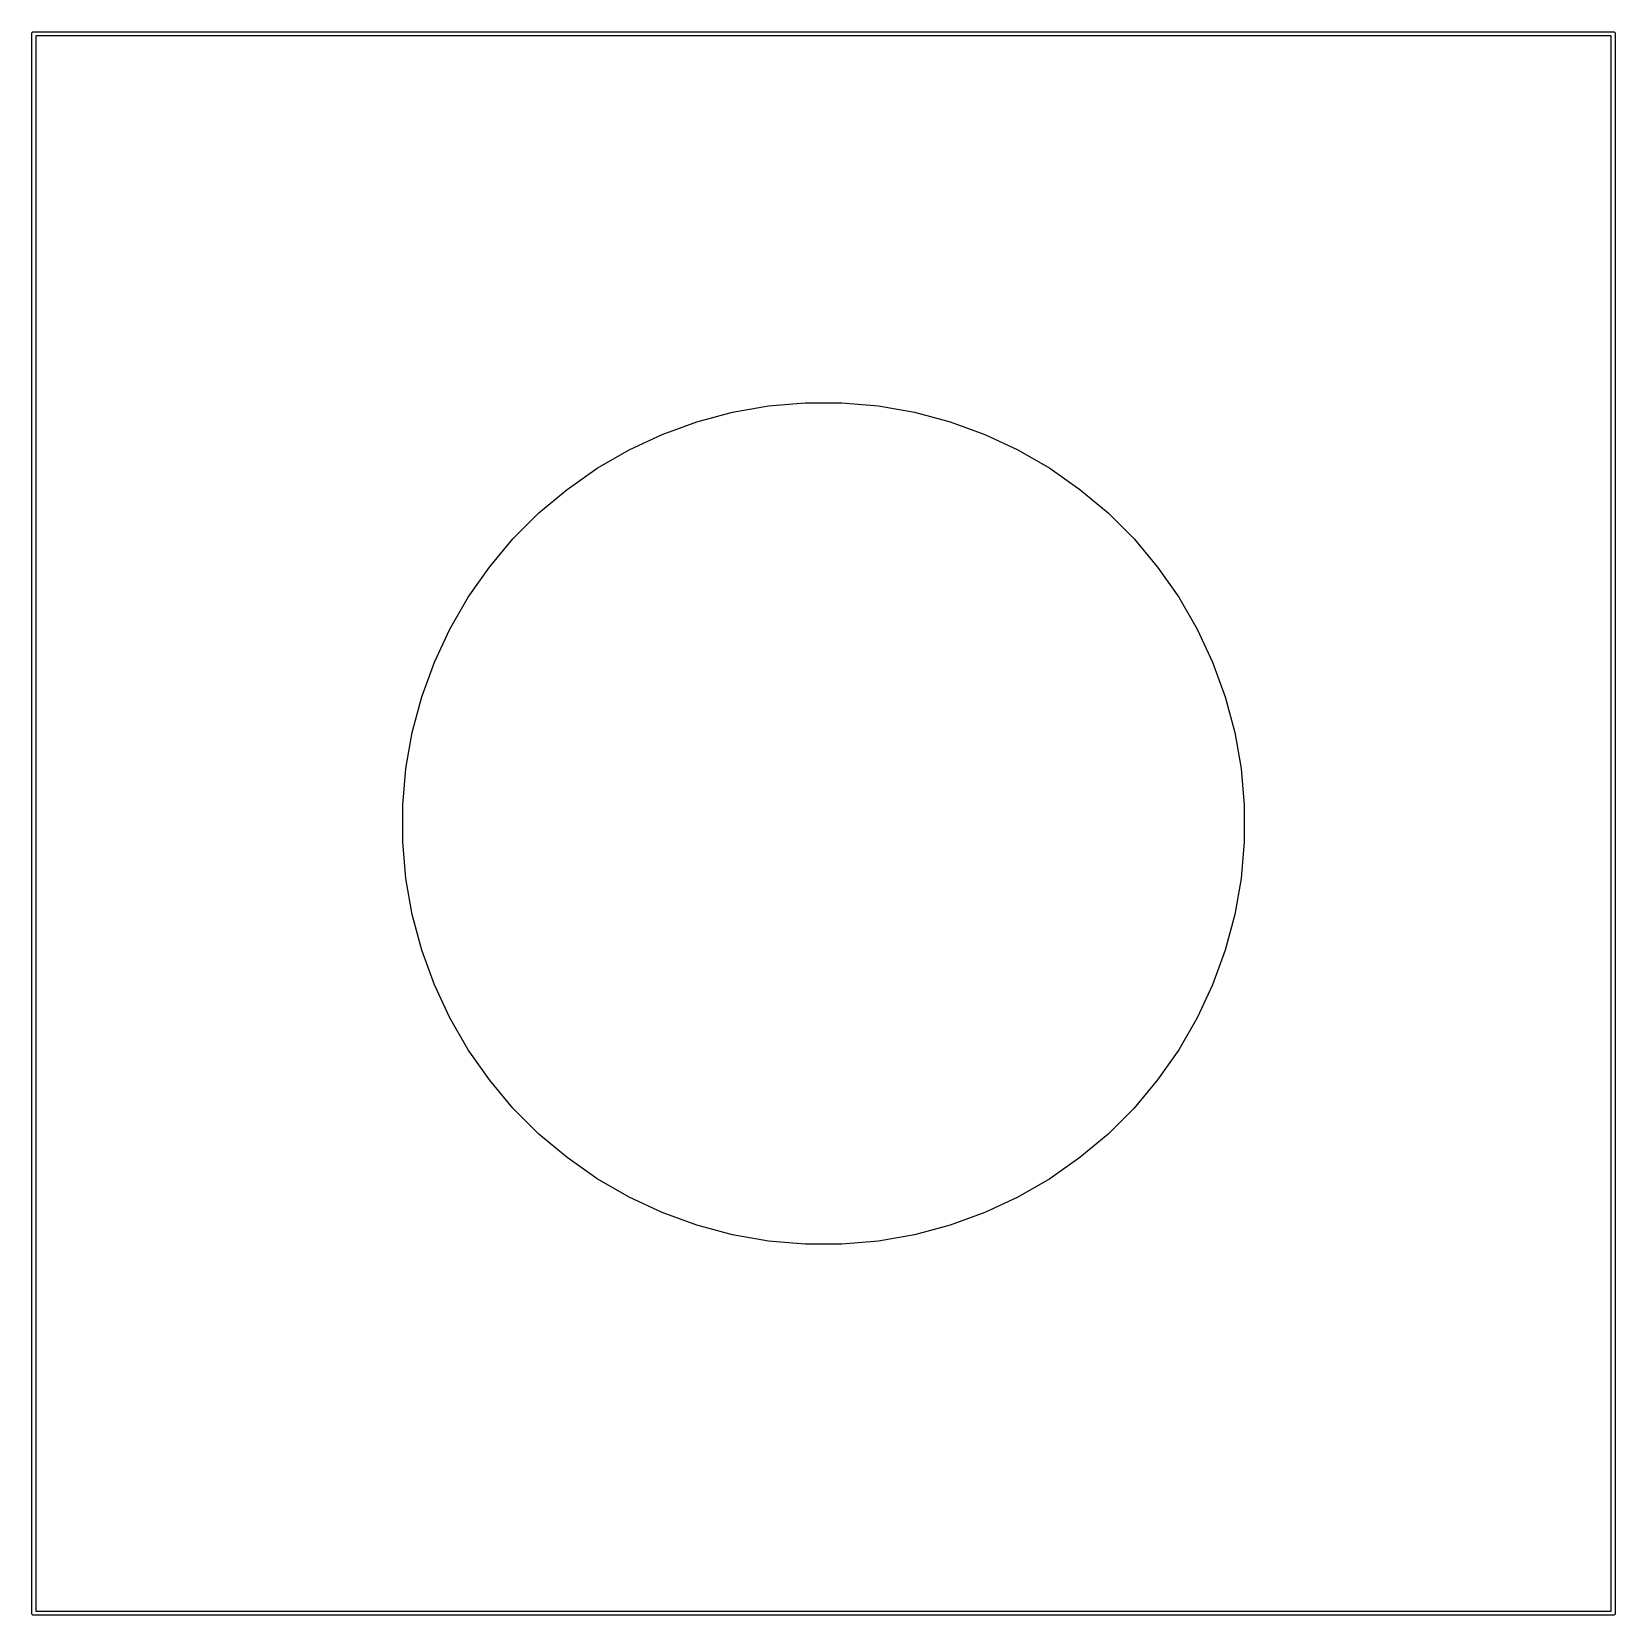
# Model space of a CAD drawing. Header units: millimetres. Extents: x 90.6 to 109.4, y -109.4 to -90.6.
import ezdxf

# ---------------------------------------------------------------- set-up
doc = ezdxf.new("R2010")
doc.units = ezdxf.units.MM
doc.layers.add('B.Mask', color=4, linetype='CONTINUOUS', true_color=0x02ffee)
doc.layers.add('Edge.Cuts', color=254, linetype='CONTINUOUS', true_color=0xd0d2cd)

msp = doc.modelspace()

# ---------------------------------------------------------------- linework, layer by layer
at = {"layer": 'B.Mask', "linetype": 'CONTINUOUS'}
for p, q in [((98.496471, -95.231415), (98.917802, -95.11852)), ((98.917802, -95.11852), (99.347369, -95.042776)), ((99.347369, -95.042776), (99.781903, -95.004759)), ((99.781903, -95.004759), (100.218097, -95.004759)), ((100.218097, -95.004759), (100.652631, -95.042776)), ((100.652631, -95.042776), (101.082198, -95.11852)), ((101.082198, -95.11852), (101.503529, -95.231415)), ((98.086583, -95.380602), (98.496471, -95.231415)), ((101.503529, -95.231415), (101.913417, -95.380602)), ((97.691257, -95.564946), (98.086583, -95.380602)), ((101.913417, -95.380602), (102.308743, -95.564946)), ((97.313502, -95.783043), (97.691257, -95.564946)), ((102.308743, -95.564946), (102.686498, -95.783043)), ((96.956193, -96.033233), (97.313502, -95.783043)), ((102.686498, -95.783043), (103.043807, -96.033233)), ((96.622049, -96.313613), (96.956193, -96.033233)), ((103.043807, -96.033233), (103.377951, -96.313613)), ((96.313613, -96.622049), (96.622049, -96.313613)), ((103.377951, -96.313613), (103.686387, -96.622049)), ((96.033233, -96.956193), (96.313613, -96.622049)), ((103.686387, -96.622049), (103.966767, -96.956193)), ((95.783043, -97.313502), (96.033233, -96.956193)), ((103.966767, -96.956193), (104.216957, -97.313502)), ((95.564946, -97.691257), (95.783043, -97.313502)), ((104.216957, -97.313502), (104.435054, -97.691257)), ((95.380602, -98.086583), (95.564946, -97.691257)), ((104.435054, -97.691257), (104.619398, -98.086583)), ((95.231415, -98.496471), (95.380602, -98.086583)), ((104.619398, -98.086583), (104.768585, -98.496471)), ((95.11852, -98.917802), (95.231415, -98.496471)), ((104.768585, -98.496471), (104.88148, -98.917802)), ((95.042776, -99.347369), (95.11852, -98.917802)), ((104.88148, -98.917802), (104.957224, -99.347369)), ((95.004759, -99.781903), (95.042776, -99.347369)), ((104.957224, -99.347369), (104.995241, -99.781903)), ((95.004759, -100.218097), (95.004759, -99.781903)), ((104.995241, -99.781903), (104.995241, -100.218097)), ((95.042776, -100.652631), (95.004759, -100.218097)), ((104.995241, -100.218097), (104.957224, -100.652631)), ((95.11852, -101.082198), (95.042776, -100.652631)), ((104.957224, -100.652631), (104.88148, -101.082198)), ((95.231415, -101.503529), (95.11852, -101.082198)), ((104.88148, -101.082198), (104.768585, -101.503529)), ((95.380602, -101.913417), (95.231415, -101.503529)), ((104.768585, -101.503529), (104.619398, -101.913417)), ((95.564946, -102.308743), (95.380602, -101.913417)), ((104.619398, -101.913417), (104.435054, -102.308743)), ((95.783043, -102.686498), (95.564946, -102.308743)), ((104.435054, -102.308743), (104.216957, -102.686498)), ((96.033233, -103.043807), (95.783043, -102.686498)), ((104.216957, -102.686498), (103.966767, -103.043807)), ((96.313613, -103.377951), (96.033233, -103.043807)), ((103.966767, -103.043807), (103.686387, -103.377951)), ((96.622049, -103.686387), (96.313613, -103.377951)), ((103.686387, -103.377951), (103.377951, -103.686387)), ((96.956193, -103.966767), (96.622049, -103.686387)), ((103.377951, -103.686387), (103.043807, -103.966767)), ((97.313502, -104.216957), (96.956193, -103.966767)), ((103.043807, -103.966767), (102.686498, -104.216957)), ((97.691257, -104.435054), (97.313502, -104.216957)), ((102.686498, -104.216957), (102.308743, -104.435054)), ((98.086583, -104.619398), (97.691257, -104.435054)), ((102.308743, -104.435054), (101.913417, -104.619398)), ((98.496471, -104.768585), (98.086583, -104.619398)), ((101.913417, -104.619398), (101.503529, -104.768585)), ((98.917802, -104.88148), (98.496471, -104.768585)), ((99.347369, -104.957224), (98.917802, -104.88148)), ((101.082198, -104.88148), (100.652631, -104.957224)), ((101.503529, -104.768585), (101.082198, -104.88148)), ((99.781903, -104.995241), (99.347369, -104.957224)), ((100.218097, -104.995241), (99.781903, -104.995241)), ((100.652631, -104.957224), (100.218097, -104.995241))]:
    msp.add_line(p, q, dxfattribs=at)
at = {"layer": 'Edge.Cuts', "linetype": 'CONTINUOUS'}
for p, q in [((90.6, -90.625), (90.601903, -90.615433)), ((90.601903, -90.615433), (90.615433, -90.601903)), ((90.615433, -90.601903), (90.625, -90.6)), ((90.625, -90.6), (109.375, -90.6)), ((109.375, -90.6), (109.384567, -90.601903)), ((109.384567, -90.601903), (109.398097, -90.615433)), ((109.398097, -90.615433), (109.4, -90.625)), ((90.6, -109.375), (90.6, -90.625)), ((90.65, -90.65), (90.65, -109.35)), ((109.35, -90.65), (90.65, -90.65)), ((109.35, -109.35), (109.35, -90.65)), ((109.4, -90.625), (109.4, -109.375)), ((90.601903, -109.384567), (90.6, -109.375)), ((90.615433, -109.398097), (90.601903, -109.384567)), ((90.625, -109.4), (90.615433, -109.398097)), ((109.375, -109.4), (90.625, -109.4)), ((90.65, -109.35), (109.35, -109.35)), ((109.384567, -109.398097), (109.375, -109.4)), ((109.398097, -109.384567), (109.384567, -109.398097)), ((109.4, -109.375), (109.398097, -109.384567))]:
    msp.add_line(p, q, dxfattribs=at)

doc.saveas('drawing.dxf')
